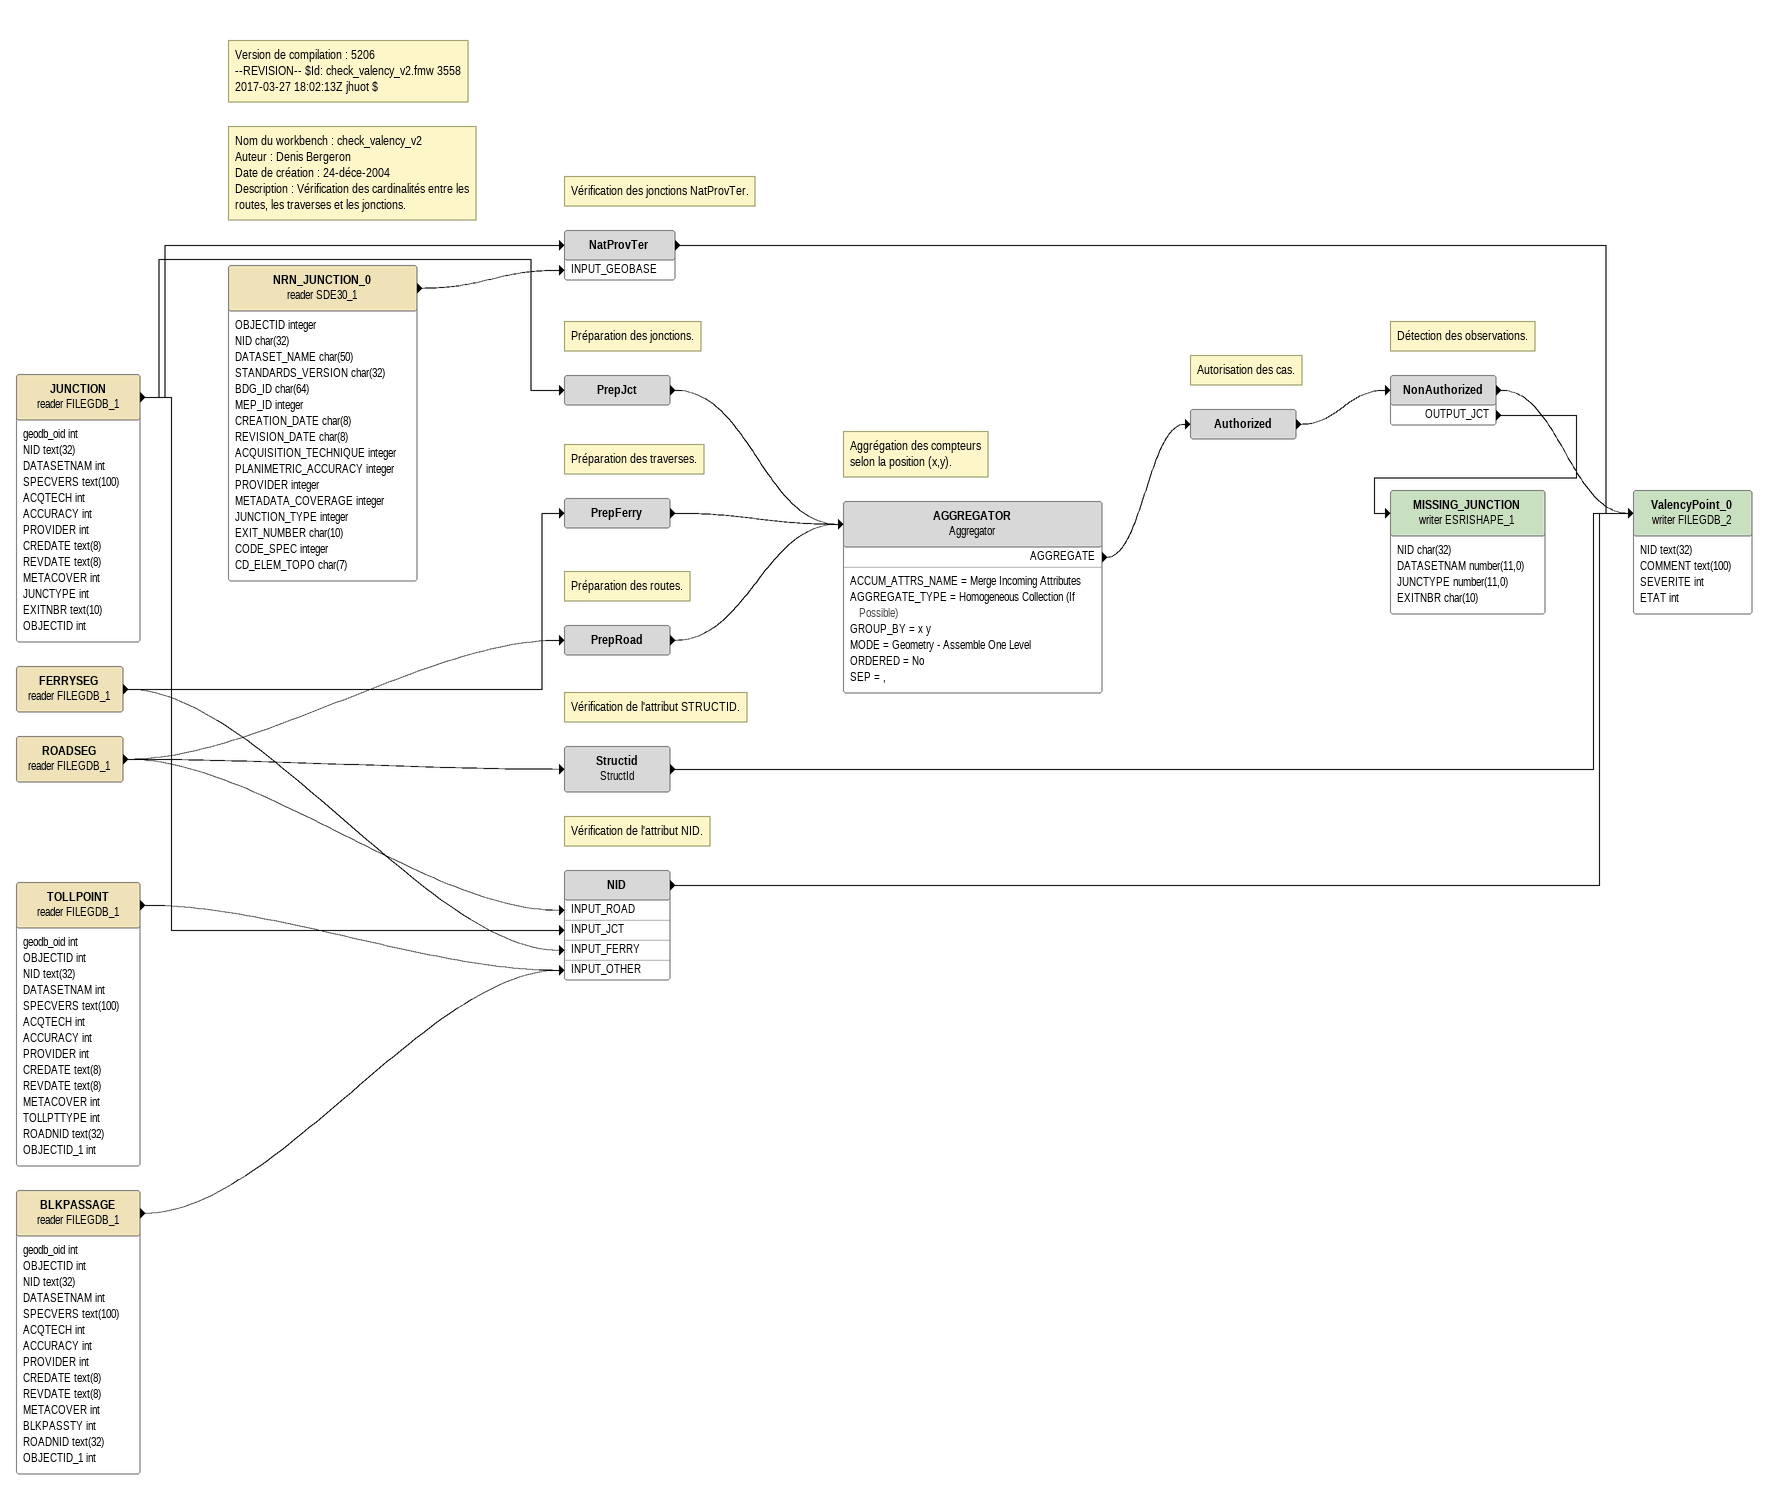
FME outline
JUNCTION (reader FILEGDB_1)
    attributes: geodb_oid int, NID text(32), DATASETNAM int, SPECVERS text(100), ACQTECH int, ACCURACY int, PROVIDER int, CREDATE text(8), REVDATE text(8), METACOVER int, JUNCTYPE int, EXITNBR text(10), OBJECTID int
    -> PrepJct
    -> NatProvTer
    -> NID [INPUT_JCT]
Note: Préparation des jonctions.
PrepJct
    -> AGGREGATOR
FERRYSEG (reader FILEGDB_1)
    -> PrepFerry
    -> NID [INPUT_FERRY]
Note: Préparation des traverses.
PrepFerry
    -> AGGREGATOR
ROADSEG (reader FILEGDB_1)
    -> PrepRoad
    -> Structid
    -> NID [INPUT_ROAD]
Note: Préparation des routes.
PrepRoad
    -> AGGREGATOR
Note: Aggrégation des compteurs / selon la position (x,y).
AGGREGATOR: Aggregator
    ACCUM_ATTRS_NAME = Merge Incoming Attributes
    AGGREGATE_TYPE = Homogeneous Collection (If Possible)
    GROUP_BY = x y
    MODE = Geometry - Assemble One Level
    ORDERED = No
    SEP = ,
    AGGREGATE -> Authorized
Note: Autorisation des cas.
Authorized
    -> NonAuthorized
Note: Détection des observations.
NonAuthorized
    -> ValencyPoint_0 (writer FILEGDB_2)
    OUTPUT_JCT -> MISSING_JUNCTION (writer ESRISHAPE_1)
MISSING_JUNCTION (writer ESRISHAPE_1)
    attributes: NID char(32), DATASETNAM number(11,0), JUNCTYPE number(11,0), EXITNBR char(10)
Note: Vérification de l'attribut STRUCTID.
Structid: StructId
    -> ValencyPoint_0 (writer FILEGDB_2)
TOLLPOINT (reader FILEGDB_1)
    attributes: geodb_oid int, OBJECTID int, NID text(32), DATASETNAM int, SPECVERS text(100), ACQTECH int, ACCURACY int, PROVIDER int, CREDATE text(8), REVDATE text(8), METACOVER int, TOLLPTTYPE int, ROADNID text(32), OBJECTID_1 int
    -> NID [INPUT_OTHER]
BLKPASSAGE (reader FILEGDB_1)
    attributes: geodb_oid int, OBJECTID int, NID text(32), DATASETNAM int, SPECVERS text(100), ACQTECH int, ACCURACY int, PROVIDER int, CREDATE text(8), REVDATE text(8), METACOVER int, BLKPASSTY int, ROADNID text(32), OBJECTID_1 int
    -> NID [INPUT_OTHER]
Note: Vérification de l'attribut NID.
NID
    -> ValencyPoint_0 (writer FILEGDB_2)
Note: Version de compilation : 5206 / --REVISION-- $Id: check_valency_v2.fmw 3558 2017-03-27 18:02:13Z jhuot $
Note: Nom du workbench : check_valency_v2 / Auteur : Denis Bergeron / Date de création : 24-déce-2004 / Description : Vérification des cardinalités entre les routes, les traverses et les jonctions.
NRN_JUNCTION_0 (reader SDE30_1)
    attributes: OBJECTID integer, NID char(32), DATASET_NAME char(50), STANDARDS_VERSION char(32), BDG_ID char(64), MEP_ID integer, CREATION_DATE char(8), REVISION_DATE char(8), ACQUISITION_TECHNIQUE integer, PLANIMETRIC_ACCURACY integer, PROVIDER integer, METADATA_COVERAGE integer, JUNCTION_TYPE integer, EXIT_NUMBER char(10), CODE_SPEC integer, CD_ELEM_TOPO char(7)
    -> NatProvTer [INPUT_GEOBASE]
Note: Vérification des jonctions NatProvTer.
NatProvTer
    -> ValencyPoint_0 (writer FILEGDB_2)
ValencyPoint_0 (writer FILEGDB_2)
    attributes: NID text(32), COMMENT text(100), SEVERITE int, ETAT int
